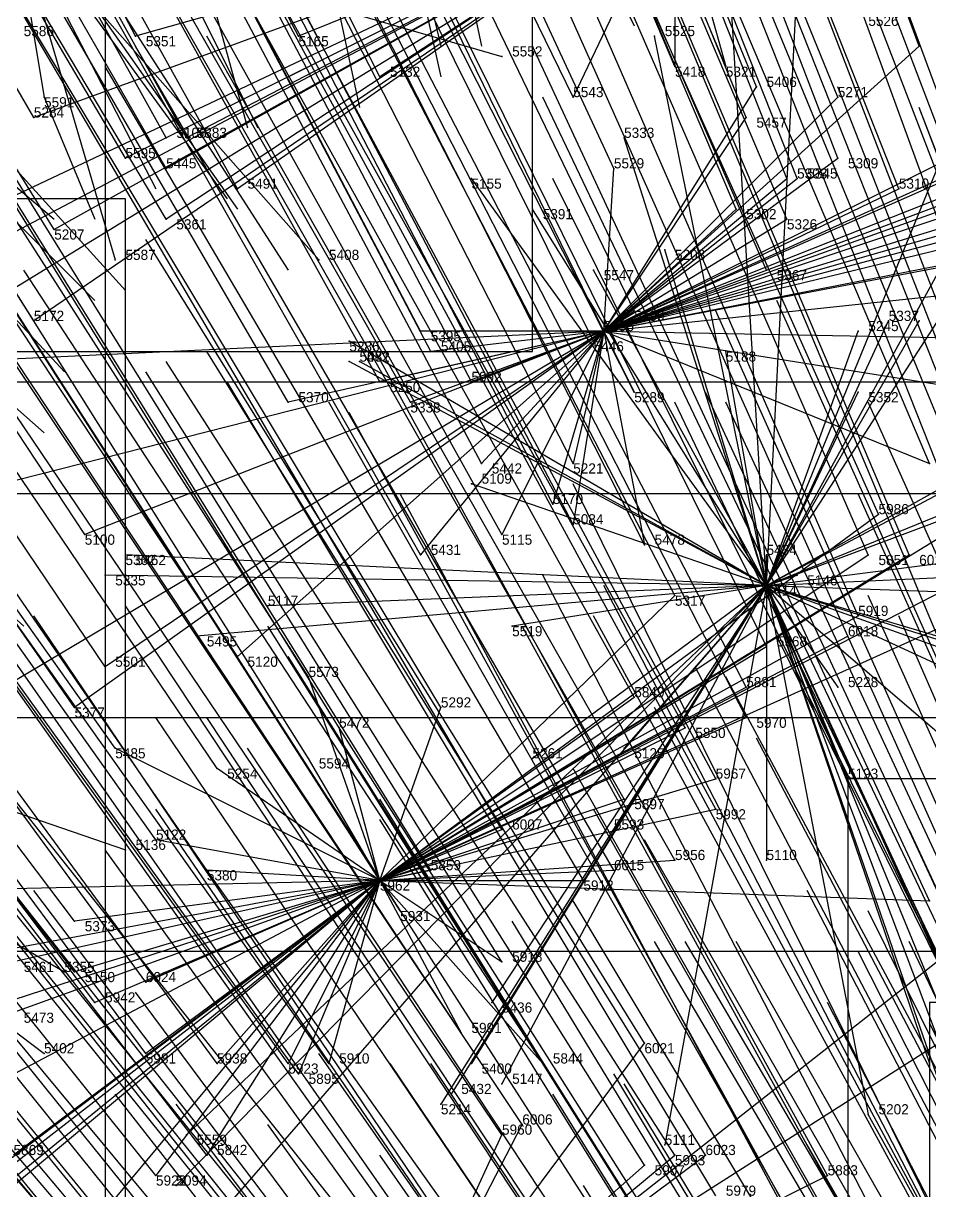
# Model space of a CAD drawing. Extents: x -0.5 to 0.59, y -0.5 to 0.59.
# Drawn here: x -0.233 to -0.144, y 0.2755 to 0.3903 of the extents above; entities that cross this region are included whole.
import ezdxf

# ---------------------------------------------------------------- set-up
doc = ezdxf.new("R2010")
doc.units = 0
for name, color, linetype in [('Clients', 3, 'CONTINUOUS'), ('Facilities', 3, 'CONTINUOUS'), ('Facilities_lines', 3, 'CONTINUOUS'), ('Min_max_boxes', 1, 'CONTINUOUS'), ('Normals', 1, 'CONTINUOUS'), ('Source_points', 5, 'CONTINUOUS'), ('Text', 3, 'CONTINUOUS')]:
    doc.layers.add(name, color=color, linetype=linetype)

msp = doc.modelspace()

# ---------------------------------------------------------------- linework, layer by layer
at = {"layer": 'Clients', "color": 5}
for p in [(-0.222, 0.389, -1.119), (-0.206, 0.389, -1.1), (-0.171, 0.389, -1.25), (-0.145, 0.388, -1.036), (-0.186, 0.387, -1.25), (-0.169, 0.386, -1.053), (-0.164, 0.386, -1.048), (-0.198, 0.385, -1.082), (-0.161, 0.384, -1.041), (-0.231, 0.383, -1.25), (-0.179, 0.383, -1.057), (-0.153, 0.383, -1.032), (-0.232, 0.381, -1.116), (-0.162, 0.381, -1.034), (-0.219, 0.379, -1.094), (-0.217, 0.379, -1.091), (-0.174, 0.379, -1.25), (-0.223, 0.377, -1.095), (-0.153, 0.377, -1.016), (-0.219, 0.376, -1.089), (-0.175, 0.376, -1.038), (-0.189, 0.375, -1.25), (-0.158, 0.375, -1.018), (-0.157, 0.375, -1.016), (-0.212, 0.374, -1.075), (-0.147, 0.374, -1.006), (-0.183, 0.372, -1.25), (-0.163, 0.372, -1.015), (-0.219, 0.371, -1.076), (-0.158, 0.371, -1.007), (-0.23, 0.37, -1.089), (-0.17, 0.368, -1.25), (-0.224, 0.367, -1.25), (-0.204, 0.367, -1.25), (-0.177, 0.366, -1.25), (-0.16, 0.366, -0.999), (-0.173, 0.362, -1.003), (-0.232, 0.361, -1.074), (-0.148, 0.361, -1.25), (-0.145, 0.361, -1.25), (-0.194, 0.36, -1.022), (-0.151, 0.36, -1.25), (-0.201, 0.359, -1.25), (-0.177, 0.359, -1.001), (-0.201, 0.357, -1.25), (-0.2, 0.357, -1.25), (-0.193, 0.358, -1.017), (-0.164, 0.358, -1.25), (-0.198, 0.355, -1.016), (-0.189, 0.355, -1.006), (-0.173, 0.354, -0.985), (-0.151, 0.354, -1.25), (-0.207, 0.353, -1.024), (-0.195, 0.353, -1.008), (-0.188, 0.347, -0.985), (-0.179, 0.347, -0.976), (-0.144, 0.347, -0.939), (-0.189, 0.345, -1.25), (-0.181, 0.343, -0.97), (-0.149, 0.342, -0.933), (-0.179, 0.341, -0.964), (-0.227, 0.34, -1.022), (-0.186, 0.34, -0.968), (-0.172, 0.339, -0.95), (-0.223, 0.338, -1.25), (-0.223, 0.338, -1.25), (-0.194, 0.338, -0.975), (-0.16, 0.338, -1.25), (-0.15, 0.338, -0.924), (-0.146, 0.338, -0.919), (-0.225, 0.336, -1.25), (-0.157, 0.336, -1.25), (-0.169, 0.334, -0.935), (-0.209, 0.333, -1.25), (-0.151, 0.332, -0.912), (-0.185, 0.331, -1.25), (-0.216, 0.33, -1.25), (-0.152, 0.33, -0.909), (-0.16, 0.329, -0.915), (-0.212, 0.328, -0.975), (-0.225, 0.327, -0.993), (-0.205, 0.326, -0.963), (-0.162, 0.325, -0.909), (-0.153, 0.325, -1.25), (-0.173, 0.324, -0.919), (-0.228, 0.323, -0.989), (-0.192, 0.323, -0.939), (-0.162, 0.322, -0.9), (-0.202, 0.321, -0.949), (-0.168, 0.321, -0.905), (-0.224, 0.319, -0.974), (-0.205, 0.318, -0.945), (-0.183, 0.318, -1.25), (-0.174, 0.319, -1.25), (-0.214, 0.317, -0.956), (-0.165, 0.316, -0.892), (-0.152, 0.316, -1.25), (-0.174, 0.314, -0.897), (-0.165, 0.313, -0.884), (-0.186, 0.311, -0.907), (-0.175, 0.311, -1.25), (-0.22, 0.31, -0.952), (-0.223, 0.309, -1.25), (-0.169, 0.308, -0.88), (-0.16, 0.308, -1.25), (-0.215, 0.307, -0.938), (-0.193, 0.307, -0.908), (-0.175, 0.307, -0.885), (-0.178, 0.306, -0.885), (-0.196, 0.303, -0.902), (-0.144, 0.304, -0.841), (-0.228, 0.302, -0.945), (-0.186, 0.298, -0.879), (-0.229, 0.297, -1.25), (-0.228, 0.297, -0.935), (-0.221, 0.296, -0.925), (-0.226, 0.294, -0.927), (-0.187, 0.294, -1.25), (-0.19, 0.291, -0.869), (-0.172, 0.29, -0.842), (-0.231, 0.289, -1.25), (-0.221, 0.289, -0.91), (-0.214, 0.288, -0.898), (-0.207, 0.288, -0.887), (-0.206, 0.287, -0.882), (-0.203, 0.288, -0.881), (-0.189, 0.288, -1.25), (-0.182, 0.288, -0.853), (-0.144, 0.288, -1.25), (-0.186, 0.286, -1.25), (-0.191, 0.285, -1.25), (-0.192, 0.284, -1.25), (-0.15, 0.283, -1.25), (-0.184, 0.282, -0.843), (-0.217, 0.281, -1.25), (-0.186, 0.281, -0.843), (-0.215, 0.279, -0.881), (-0.17, 0.28, -1.25), (-0.169, 0.279, -0.815), (-0.166, 0.279, -0.813), (-0.172, 0.278, -0.816), (-0.22, 0.277, -0.884), (-0.154, 0.277, -0.793), (-0.218, 0.276, -1.25)]:
    msp.add_point(p, dxfattribs=at)
at = {"layer": 'Facilities', "color": 3}
for p in [(-0.176, 0.36, -1.003), (-0.16, 0.335, -1.25), (-0.198, 0.306, -0.91)]:
    msp.add_point(p, dxfattribs=at)
at = {"layer": 'Facilities_lines', "color": 3}
for p, q in [((-0.169, 0.404, -1.095), (-0.249, 0.355, -1.085)), ((-0.169, 0.404, -1.095), (-0.243, 0.369, -1.105)), ((-0.169, 0.404, -1.095), (-0.241, 0.366, -1.095)), ((-0.169, 0.404, -1.095), (-0.232, 0.381, -1.116)), ((-0.169, 0.404, -1.095), (-0.232, 0.361, -1.074)), ((-0.169, 0.404, -1.095), (-0.23, 0.37, -1.089)), ((-0.169, 0.404, -1.095), (-0.223, 0.377, -1.095)), ((-0.169, 0.404, -1.095), (-0.222, 0.389, -1.119)), ((-0.169, 0.404, -1.095), (-0.219, 0.379, -1.094)), ((-0.169, 0.404, -1.095), (-0.219, 0.371, -1.076)), ((-0.169, 0.404, -1.095), (-0.219, 0.376, -1.089)), ((-0.169, 0.404, -1.095), (-0.217, 0.379, -1.091)), ((-0.169, 0.404, -1.095), (-0.212, 0.374, -1.075)), ((-0.169, 0.404, -1.095), (-0.206, 0.389, -1.1)), ((-0.169, 0.404, -1.095), (-0.198, 0.385, -1.082)), ((-0.169, 0.404, -1.095), (-0.179, 0.383, -1.057)), ((-0.169, 0.404, -1.095), (-0.164, 0.386, -1.048)), ((-0.169, 0.404, -1.095), (-0.169, 0.386, -1.053)), ((-0.234, 0.401, -1.25), (-0.204, 0.367, -1.25)), ((-0.234, 0.401, -1.25), (-0.186, 0.387, -1.25)), ((-0.234, 0.401, -1.25), (-0.224, 0.367, -1.25)), ((-0.234, 0.401, -1.25), (-0.231, 0.383, -1.25)), ((-0.16, 0.335, -1.25), (-0.164, 0.401, -1.25)), ((-0.176, 0.36, -1.003), (-0.055, 0.397, -1.002)), ((-0.176, 0.36, -1.003), (-0.085, 0.396, -1.011)), ((-0.176, 0.36, -1.003), (-0.08, 0.396, -1.011)), ((-0.16, 0.335, -1.25), (-0.157, 0.394, -1.25)), ((-0.176, 0.36, -1.003), (-0.118, 0.389, -1.016)), ((-0.176, 0.36, -1.003), (-0.112, 0.389, -1.012)), ((-0.176, 0.36, -1.003), (-0.145, 0.388, -1.036)), ((-0.16, 0.335, -1.25), (-0.171, 0.389, -1.25)), ((-0.176, 0.36, -1.003), (-0.115, 0.387, -1.01)), ((-0.176, 0.36, -1.003), (-0.096, 0.387, -0.997)), ((-0.176, 0.36, -1.003), (-0.085, 0.386, -0.988)), ((-0.176, 0.36, -1.003), (-0.082, 0.385, -0.985)), ((-0.176, 0.36, -1.003), (-0.161, 0.384, -1.041)), ((-0.176, 0.36, -1.003), (-0.153, 0.383, -1.032)), ((-0.176, 0.36, -1.003), (-0.162, 0.381, -1.034)), ((-0.176, 0.36, -1.003), (-0.123, 0.379, -0.997)), ((-0.16, 0.335, -1.25), (-0.174, 0.379, -1.25)), ((-0.16, 0.335, -1.25), (-0.142, 0.379, -1.25)), ((-0.176, 0.36, -1.003), (-0.153, 0.377, -1.016)), ((-0.176, 0.36, -1.003), (-0.092, 0.376, -0.967)), ((-0.176, 0.36, -1.003), (-0.175, 0.376, -1.038)), ((-0.16, 0.335, -1.25), (-0.189, 0.375, -1.25)), ((-0.176, 0.36, -1.003), (-0.158, 0.375, -1.018)), ((-0.176, 0.36, -1.003), (-0.157, 0.375, -1.016)), ((-0.176, 0.36, -1.003), (-0.147, 0.374, -1.006)), ((-0.16, 0.335, -1.25), (-0.183, 0.372, -1.25)), ((-0.176, 0.36, -1.003), (-0.163, 0.372, -1.015)), ((-0.176, 0.36, -1.003), (-0.158, 0.371, -1.007)), ((-0.176, 0.36, -1.003), (-0.13, 0.369, -0.979)), ((-0.176, 0.36, -1.003), (-0.139, 0.369, -0.987)), ((-0.16, 0.335, -1.25), (-0.138, 0.369, -1.25)), ((-0.16, 0.335, -1.25), (-0.17, 0.368, -1.25)), ((-0.16, 0.335, -1.25), (-0.177, 0.366, -1.25)), ((-0.176, 0.36, -1.003), (-0.16, 0.366, -0.999)), ((-0.176, 0.36, -1.003), (-0.129, 0.365, -0.968)), ((-0.16, 0.335, -1.25), (-0.143, 0.366, -1.25)), ((-0.176, 0.36, -1.003), (-0.173, 0.362, -1.003)), ((-0.16, 0.335, -1.25), (-0.148, 0.361, -1.25)), ((-0.16, 0.335, -1.25), (-0.145, 0.361, -1.25)), ((-0.176, 0.36, -1.003), (-0.24, 0.322, -1.004)), ((-0.176, 0.36, -1.003), (-0.239, 0.344, -1.048)), ((-0.176, 0.36, -1.003), (-0.239, 0.357, -1.074)), ((-0.176, 0.36, -1.003), (-0.228, 0.323, -0.989)), ((-0.176, 0.36, -1.003), (-0.227, 0.34, -1.022)), ((-0.176, 0.36, -1.003), (-0.225, 0.327, -0.993)), ((-0.176, 0.36, -1.003), (-0.212, 0.328, -0.975)), ((-0.176, 0.36, -1.003), (-0.207, 0.353, -1.024)), ((-0.176, 0.36, -1.003), (-0.198, 0.355, -1.016)), ((-0.176, 0.36, -1.003), (-0.195, 0.353, -1.008)), ((-0.176, 0.36, -1.003), (-0.194, 0.36, -1.022)), ((-0.176, 0.36, -1.003), (-0.194, 0.338, -0.975)), ((-0.176, 0.36, -1.003), (-0.193, 0.358, -1.017)), ((-0.176, 0.36, -1.003), (-0.189, 0.355, -1.006)), ((-0.176, 0.36, -1.003), (-0.188, 0.347, -0.985)), ((-0.176, 0.36, -1.003), (-0.186, 0.34, -0.968)), ((-0.176, 0.36, -1.003), (-0.181, 0.343, -0.97)), ((-0.176, 0.36, -1.003), (-0.179, 0.341, -0.964)), ((-0.176, 0.36, -1.003), (-0.179, 0.347, -0.976)), ((-0.176, 0.36, -1.003), (-0.177, 0.359, -1.001)), ((-0.176, 0.36, -1.003), (-0.173, 0.354, -0.985)), ((-0.176, 0.36, -1.003), (-0.132, 0.353, -0.942)), ((-0.176, 0.36, -1.003), (-0.172, 0.339, -0.95)), ((-0.176, 0.36, -1.003), (-0.123, 0.359, -0.949)), ((-0.176, 0.36, -1.003), (-0.144, 0.347, -0.939)), ((-0.16, 0.335, -1.25), (-0.113, 0.36, -1.25)), ((-0.16, 0.335, -1.25), (-0.151, 0.36, -1.25)), ((-0.16, 0.335, -1.25), (-0.201, 0.359, -1.25)), ((-0.16, 0.335, -1.25), (-0.117, 0.359, -1.25)), ((-0.16, 0.335, -1.25), (-0.201, 0.357, -1.25)), ((-0.16, 0.335, -1.25), (-0.2, 0.357, -1.25)), ((-0.16, 0.335, -1.25), (-0.164, 0.358, -1.25)), ((-0.16, 0.335, -1.25), (-0.151, 0.354, -1.25)), ((-0.16, 0.335, -1.25), (-0.112, 0.353, -1.25)), ((-0.16, 0.335, -1.25), (-0.133, 0.346, -1.25)), ((-0.16, 0.335, -1.25), (-0.189, 0.345, -1.25)), ((-0.198, 0.306, -0.91), (-0.136, 0.344, -0.925)), ((-0.198, 0.306, -0.91), (-0.149, 0.342, -0.933)), ((-0.198, 0.306, -0.91), (-0.13, 0.341, -0.912)), ((-0.16, 0.335, -1.25), (-0.113, 0.341, -1.25)), ((-0.16, 0.335, -1.25), (-0.223, 0.338, -1.25)), ((-0.16, 0.335, -1.25), (-0.223, 0.338, -1.25)), ((-0.198, 0.306, -0.91), (-0.15, 0.338, -0.924)), ((-0.198, 0.306, -0.91), (-0.146, 0.338, -0.919)), ((-0.16, 0.335, -1.25), (-0.16, 0.338, -1.25)), ((-0.16, 0.335, -1.25), (-0.116, 0.337, -1.25)), ((-0.16, 0.335, -1.25), (-0.225, 0.336, -1.25)), ((-0.16, 0.335, -1.25), (-0.157, 0.336, -1.25)), ((-0.16, 0.335, -1.25), (-0.218, 0.276, -1.25)), ((-0.16, 0.335, -1.25), (-0.217, 0.281, -1.25)), ((-0.16, 0.335, -1.25), (-0.216, 0.33, -1.25)), ((-0.16, 0.335, -1.25), (-0.213, 0.274, -1.25)), ((-0.16, 0.335, -1.25), (-0.209, 0.333, -1.25)), ((-0.198, 0.306, -0.91), (-0.169, 0.334, -0.935)), ((-0.198, 0.306, -0.91), (-0.136, 0.334, -0.9)), ((-0.16, 0.335, -1.25), (-0.192, 0.284, -1.25)), ((-0.16, 0.335, -1.25), (-0.191, 0.285, -1.25)), ((-0.16, 0.335, -1.25), (-0.189, 0.288, -1.25)), ((-0.16, 0.335, -1.25), (-0.187, 0.294, -1.25)), ((-0.16, 0.335, -1.25), (-0.186, 0.286, -1.25)), ((-0.16, 0.335, -1.25), (-0.185, 0.331, -1.25)), ((-0.16, 0.335, -1.25), (-0.183, 0.318, -1.25)), ((-0.16, 0.335, -1.25), (-0.175, 0.311, -1.25)), ((-0.16, 0.335, -1.25), (-0.174, 0.319, -1.25)), ((-0.16, 0.335, -1.25), (-0.17, 0.28, -1.25)), ((-0.16, 0.335, -1.25), (-0.134, 0.278, -1.25)), ((-0.16, 0.335, -1.25), (-0.11, 0.292, -1.25)), ((-0.16, 0.335, -1.25), (-0.15, 0.283, -1.25)), ((-0.16, 0.335, -1.25), (-0.134, 0.26, -1.25)), ((-0.16, 0.335, -1.25), (-0.144, 0.288, -1.25)), ((-0.16, 0.335, -1.25), (-0.134, 0.323, -1.25)), ((-0.16, 0.335, -1.25), (-0.123, 0.324, -1.25)), ((-0.16, 0.335, -1.25), (-0.16, 0.308, -1.25)), ((-0.16, 0.335, -1.25), (-0.141, 0.329, -1.25)), ((-0.16, 0.335, -1.25), (-0.121, 0.321, -1.25)), ((-0.16, 0.335, -1.25), (-0.152, 0.316, -1.25)), ((-0.16, 0.335, -1.25), (-0.153, 0.325, -1.25)), ((-0.16, 0.335, -1.25), (-0.14, 0.282, -1.25)), ((-0.16, 0.335, -1.25), (-0.13, 0.27, -1.25)), ((-0.16, 0.335, -1.25), (-0.137, 0.279, -1.25)), ((-0.16, 0.335, -1.25), (-0.103, 0.333, -1.25)), ((-0.198, 0.306, -0.91), (-0.151, 0.332, -0.912)), ((-0.287, 0.331, -1.25), (-0.231, 0.289, -1.25)), ((-0.287, 0.331, -1.25), (-0.223, 0.309, -1.25)), ((-0.287, 0.331, -1.25), (-0.229, 0.297, -1.25)), ((-0.198, 0.306, -0.91), (-0.152, 0.33, -0.909)), ((-0.198, 0.306, -0.91), (-0.16, 0.329, -0.915)), ((-0.198, 0.306, -0.91), (-0.205, 0.326, -0.963)), ((-0.198, 0.306, -0.91), (-0.162, 0.325, -0.909)), ((-0.198, 0.306, -0.91), (-0.173, 0.324, -0.919)), ((-0.198, 0.306, -0.91), (-0.192, 0.323, -0.939)), ((-0.198, 0.306, -0.91), (-0.162, 0.322, -0.9)), ((-0.198, 0.306, -0.91), (-0.202, 0.321, -0.949)), ((-0.198, 0.306, -0.91), (-0.168, 0.321, -0.905)), ((-0.198, 0.306, -0.91), (-0.224, 0.319, -0.974)), ((-0.198, 0.306, -0.91), (-0.205, 0.318, -0.945)), ((-0.198, 0.306, -0.91), (-0.214, 0.317, -0.956)), ((-0.198, 0.306, -0.91), (-0.165, 0.316, -0.892)), ((-0.198, 0.306, -0.91), (-0.174, 0.314, -0.897)), ((-0.198, 0.306, -0.91), (-0.165, 0.313, -0.884)), ((-0.198, 0.306, -0.91), (-0.186, 0.311, -0.907)), ((-0.198, 0.306, -0.91), (-0.22, 0.31, -0.952)), ((-0.198, 0.306, -0.91), (-0.169, 0.308, -0.88)), ((-0.198, 0.306, -0.91), (-0.215, 0.307, -0.938)), ((-0.198, 0.306, -0.91), (-0.193, 0.307, -0.908)), ((-0.198, 0.306, -0.91), (-0.175, 0.307, -0.885)), ((-0.198, 0.306, -0.91), (-0.266, 0.27, -0.947)), ((-0.198, 0.306, -0.91), (-0.258, 0.256, -0.909)), ((-0.198, 0.306, -0.91), (-0.255, 0.263, -0.916)), ((-0.198, 0.306, -0.91), (-0.247, 0.268, -0.912)), ((-0.198, 0.306, -0.91), (-0.244, 0.291, -0.95)), ((-0.198, 0.306, -0.91), (-0.242, 0.305, -0.974)), ((-0.198, 0.306, -0.91), (-0.241, 0.298, -0.958)), ((-0.198, 0.306, -0.91), (-0.241, 0.271, -0.906)), ((-0.198, 0.306, -0.91), (-0.234, 0.298, -0.946)), ((-0.198, 0.306, -0.91), (-0.234, 0.293, -0.937)), ((-0.198, 0.306, -0.91), (-0.234, 0.279, -0.912)), ((-0.198, 0.306, -0.91), (-0.228, 0.297, -0.935)), ((-0.198, 0.306, -0.91), (-0.228, 0.302, -0.945)), ((-0.198, 0.306, -0.91), (-0.228, 0.27, -0.882)), ((-0.198, 0.306, -0.91), (-0.226, 0.294, -0.927)), ((-0.198, 0.306, -0.91), (-0.221, 0.289, -0.91)), ((-0.198, 0.306, -0.91), (-0.221, 0.296, -0.925)), ((-0.198, 0.306, -0.91), (-0.22, 0.277, -0.884)), ((-0.198, 0.306, -0.91), (-0.215, 0.279, -0.881)), ((-0.198, 0.306, -0.91), (-0.214, 0.288, -0.898)), ((-0.198, 0.306, -0.91), (-0.207, 0.288, -0.887)), ((-0.198, 0.306, -0.91), (-0.206, 0.287, -0.882)), ((-0.198, 0.306, -0.91), (-0.203, 0.288, -0.881)), ((-0.198, 0.306, -0.91), (-0.182, 0.288, -0.853)), ((-0.198, 0.306, -0.91), (-0.178, 0.306, -0.885)), ((-0.198, 0.306, -0.91), (-0.186, 0.298, -0.879)), ((-0.198, 0.306, -0.91), (-0.196, 0.303, -0.902)), ((-0.198, 0.306, -0.91), (-0.19, 0.291, -0.869)), ((-0.198, 0.306, -0.91), (-0.144, 0.304, -0.841)), ((-0.198, 0.255, -0.808), (-0.142, 0.299, -0.828)), ((-0.198, 0.255, -0.808), (-0.142, 0.299, -0.828)), ((-0.198, 0.255, -0.808), (-0.14, 0.292, -0.809)), ((-0.198, 0.255, -0.808), (-0.172, 0.29, -0.842)), ((-0.198, 0.255, -0.808), (-0.184, 0.282, -0.843)), ((-0.198, 0.255, -0.808), (-0.186, 0.281, -0.843)), ((-0.198, 0.255, -0.808), (-0.166, 0.279, -0.813)), ((-0.198, 0.255, -0.808), (-0.169, 0.279, -0.815)), ((-0.198, 0.255, -0.808), (-0.172, 0.278, -0.816)), ((-0.198, 0.255, -0.808), (-0.154, 0.277, -0.793))]:
    msp.add_line(p, q, dxfattribs=at)
at = {"layer": 'Min_max_boxes', "color": 1}
for p, q in [((-0.183, 0.358, -1.25), (-0.183, 0.441, -1.25)), ((-0.183, 0.358, -1.151), (-0.183, 0.441, -1.151)), ((-0.225, 0.401, -1.25), (-0.225, 0.26, -1.25)), ((-0.225, 0.401, -1.25), (-0.225, 0.26, -1.25)), ((-0.223, 0.373, -1.25), (-0.326, 0.373, -1.25)), ((-0.223, 0.373, -1.25), (-0.326, 0.373, -1.25)), ((-0.223, 0.241, -1.25), (-0.223, 0.373, -1.25)), ((-0.223, 0.241, -1.25), (-0.223, 0.373, -1.25)), ((-0.223, 0.373, -1.25), (-0.223, 0.373, -1.25)), ((-0.295, 0.358, -1.25), (-0.183, 0.358, -1.25)), ((-0.295, 0.358, -1.151), (-0.183, 0.358, -1.151)), ((-0.183, 0.358, -1.25), (-0.183, 0.358, -1.151)), ((-0.249, 0.355, -1.153), (-0.085, 0.355, -1.153)), ((-0.249, 0.355, -1.041), (-0.085, 0.355, -1.041)), ((-0.13, 0.344, -0.974), (-0.266, 0.344, -0.974)), ((-0.13, 0.344, -0.841), (-0.266, 0.344, -0.841)), ((-0.24, 0.322, -1.074), (-0.055, 0.322, -1.074)), ((-0.24, 0.322, -0.939), (-0.055, 0.322, -0.939)), ((-0.018, 0.316, -0.82), (-0.152, 0.316, -0.82)), ((-0.152, 0.316, -0.82), (-0.152, 0.262, -0.82)), ((-0.018, 0.316, -0.707), (-0.152, 0.316, -0.707)), ((-0.152, 0.316, -0.707), (-0.152, 0.262, -0.707)), ((-0.152, 0.316, -0.82), (-0.152, 0.316, -0.707)), ((-0.14, 0.299, -0.866), (-0.236, 0.299, -0.866)), ((-0.14, 0.299, -0.736), (-0.236, 0.299, -0.736)), ((0.007, 0.294, -1.25), (-0.144, 0.294, -1.25)), ((-0.144, 0.294, -1.25), (-0.144, 0.124, -1.25)), ((0.007, 0.294, -1.25), (-0.144, 0.294, -1.25)), ((-0.144, 0.294, -1.25), (-0.144, 0.124, -1.25)), ((-0.144, 0.294, -1.25), (-0.144, 0.294, -1.25))]:
    msp.add_line(p, q, dxfattribs=at)
at = {"layer": 'Normals', "color": 1}
for p, q in [((-0.145, 0.388, -1.036), (-0.177, 0.475, -0.998)), ((-0.164, 0.386, -1.048), (-0.2, 0.472, -1.011)), ((-0.222, 0.389, -1.119), (-0.265, 0.471, -1.082)), ((-0.206, 0.389, -1.1), (-0.249, 0.471, -1.063)), ((-0.169, 0.386, -1.053), (-0.205, 0.471, -1.016)), ((-0.161, 0.384, -1.041), (-0.196, 0.47, -1.004)), ((-0.153, 0.383, -1.032), (-0.188, 0.469, -0.995)), ((-0.198, 0.385, -1.082), (-0.24, 0.468, -1.045)), ((-0.179, 0.383, -1.057), (-0.22, 0.467, -1.021)), ((-0.162, 0.381, -1.034), (-0.197, 0.467, -0.997)), ((-0.153, 0.377, -1.016), (-0.186, 0.463, -0.978)), ((-0.232, 0.381, -1.116), (-0.279, 0.461, -1.078)), ((-0.158, 0.375, -1.018), (-0.192, 0.461, -0.98)), ((-0.157, 0.375, -1.016), (-0.191, 0.461, -0.979)), ((-0.219, 0.379, -1.094), (-0.264, 0.46, -1.056)), ((-0.217, 0.379, -1.091), (-0.262, 0.46, -1.054)), ((-0.175, 0.376, -1.038), (-0.214, 0.46, -1.001)), ((-0.147, 0.374, -1.006), (-0.181, 0.46, -0.967)), ((-0.223, 0.377, -1.095), (-0.27, 0.457, -1.057)), ((-0.163, 0.372, -1.015), (-0.199, 0.457, -0.977)), ((-0.219, 0.376, -1.089), (-0.265, 0.456, -1.051)), ((-0.158, 0.371, -1.007), (-0.194, 0.456, -0.97)), ((-0.139, 0.369, -0.987), (-0.172, 0.456, -0.95)), ((-0.212, 0.374, -1.075), (-0.257, 0.455, -1.037)), ((-0.16, 0.366, -0.999), (-0.197, 0.451, -0.961)), ((-0.219, 0.371, -1.076), (-0.266, 0.45, -1.038)), ((-0.23, 0.37, -1.089), (-0.279, 0.449, -1.051)), ((-0.173, 0.362, -1.003), (-0.213, 0.445, -0.965)), ((-0.176, 0.36, -1.003), (-0.217, 0.444, -0.965)), ((-0.194, 0.36, -1.022), (-0.237, 0.442, -0.985)), ((-0.177, 0.359, -1.001), (-0.218, 0.442, -0.964)), ((-0.232, 0.361, -1.074), (-0.282, 0.44, -1.036)), ((-0.193, 0.358, -1.017), (-0.236, 0.44, -0.98)), ((-0.132, 0.353, -0.942), (-0.164, 0.44, -0.905)), ((-0.189, 0.355, -1.006), (-0.232, 0.437, -0.969)), ((-0.173, 0.354, -0.985), (-0.215, 0.437, -0.948)), ((-0.198, 0.355, -1.016), (-0.243, 0.436, -0.98)), ((-0.207, 0.353, -1.024), (-0.254, 0.434, -0.987)), ((-0.195, 0.353, -1.008), (-0.241, 0.434, -0.972)), ((-0.144, 0.347, -0.939), (-0.18, 0.432, -0.902)), ((-0.136, 0.344, -0.925), (-0.169, 0.43, -0.887)), ((-0.179, 0.347, -0.976), (-0.221, 0.429, -0.938)), ((-0.188, 0.347, -0.985), (-0.231, 0.428, -0.948)), ((-0.149, 0.342, -0.933), (-0.187, 0.427, -0.896)), ((-0.13, 0.341, -0.912), (-0.163, 0.427, -0.875)), ((-0.181, 0.343, -0.97), (-0.224, 0.426, -0.933)), ((-0.179, 0.341, -0.964), (-0.222, 0.423, -0.926)), ((-0.15, 0.338, -0.924), (-0.187, 0.423, -0.887)), ((-0.146, 0.338, -0.919), (-0.182, 0.423, -0.881)), ((-0.243, 0.422, -1.25), (-0.207, 0.366, -1.175)), ((-0.231, 0.422, -1.25), (-0.21, 0.38, -1.162)), ((-0.172, 0.339, -0.95), (-0.214, 0.422, -0.913)), ((-0.186, 0.34, -0.968), (-0.231, 0.421, -0.931)), ((-0.194, 0.338, -0.975), (-0.24, 0.419, -0.938)), ((-0.136, 0.334, -0.9), (-0.171, 0.419, -0.863)), ((-0.227, 0.34, -1.022), (-0.278, 0.417, -0.984)), ((-0.245, 0.417, -1.25), (-0.213, 0.373, -1.166)), ((-0.169, 0.334, -0.935), (-0.212, 0.417, -0.899)), ((-0.199, 0.417, -1.25), (-0.192, 0.388, -1.154)), ((-0.151, 0.332, -0.912), (-0.188, 0.417, -0.874)), ((-0.221, 0.416, -1.25), (-0.211, 0.38, -1.157)), ((-0.194, 0.416, -1.25), (-0.188, 0.388, -1.154)), ((-0.133, 0.33, -0.889), (-0.167, 0.416, -0.852)), ((-0.152, 0.33, -0.909), (-0.19, 0.415, -0.871)), ((-0.16, 0.329, -0.915), (-0.201, 0.412, -0.877)), ((-0.135, 0.326, -0.882), (-0.169, 0.412, -0.845)), ((-0.183, 0.411, -1.25), (-0.173, 0.39, -1.153)), ((-0.238, 0.409, -1.25), (-0.212, 0.372, -1.161)), ((-0.125, 0.321, -0.862), (-0.157, 0.409, -0.826)), ((-0.162, 0.325, -0.909), (-0.205, 0.408, -0.871)), ((-0.225, 0.327, -0.993), (-0.277, 0.404, -0.956)), ((-0.212, 0.328, -0.975), (-0.263, 0.405, -0.939)), ((-0.205, 0.326, -0.963), (-0.255, 0.404, -0.926)), ((-0.173, 0.324, -0.919), (-0.218, 0.405, -0.882)), ((-0.162, 0.322, -0.9), (-0.204, 0.404, -0.862)), ((-0.192, 0.323, -0.939), (-0.24, 0.403, -0.902)), ((-0.196, 0.403, -1.25), (-0.192, 0.385, -1.152)), ((-0.168, 0.321, -0.905), (-0.213, 0.402, -0.868)), ((-0.234, 0.401, -1.25), (-0.22, 0.374, -1.155)), ((-0.202, 0.321, -0.949), (-0.251, 0.4, -0.911)), ((-0.228, 0.323, -0.989), (-0.281, 0.399, -0.952)), ((-0.165, 0.316, -0.892), (-0.209, 0.398, -0.854)), ((-0.205, 0.318, -0.945), (-0.254, 0.396, -0.908)), ((-0.252, 0.396, -1.25), (-0.223, 0.364, -1.16)), ((-0.203, 0.396, -1.25), (-0.2, 0.382, -1.151)), ((-0.224, 0.319, -0.974), (-0.278, 0.395, -0.938)), ((-0.174, 0.314, -0.897), (-0.22, 0.395, -0.86)), ((-0.214, 0.317, -0.956), (-0.266, 0.394, -0.919)), ((-0.165, 0.313, -0.884), (-0.209, 0.394, -0.847)), ((-0.134, 0.308, -0.84), (-0.17, 0.394, -0.803)), ((-0.186, 0.311, -0.907), (-0.233, 0.391, -0.87)), ((-0.25, 0.388, -1.25), (-0.23, 0.371, -1.154)), ((-0.175, 0.307, -0.885), (-0.222, 0.388, -0.848)), ((-0.169, 0.308, -0.88), (-0.215, 0.389, -0.842)), ((-0.144, 0.304, -0.841), (-0.183, 0.388, -0.803)), ((-0.171, 0.389, -1.25), (-0.171, 0.389, -1.15)), ((-0.186, 0.387, -1.25), (-0.186, 0.387, -1.15)), ((-0.22, 0.31, -0.952), (-0.274, 0.386, -0.915)), ((-0.193, 0.307, -0.908), (-0.242, 0.386, -0.871)), ((-0.178, 0.306, -0.885), (-0.225, 0.386, -0.847)), ((-0.215, 0.307, -0.938), (-0.268, 0.384, -0.9)), ((-0.198, 0.306, -0.91), (-0.248, 0.384, -0.874)), ((-0.119, 0.297, -0.8), (-0.153, 0.384, -0.763)), ((-0.231, 0.383, -1.25), (-0.226, 0.371, -1.151)), ((-0.142, 0.299, -0.828), (-0.182, 0.383, -0.79)), ((-0.142, 0.299, -0.828), (-0.182, 0.383, -0.79)), ((-0.196, 0.303, -0.902), (-0.246, 0.381, -0.865)), ((-0.112, 0.295, -0.788), (-0.145, 0.382, -0.751)), ((-0.112, 0.296, -0.79), (-0.145, 0.382, -0.754)), ((-0.174, 0.379, -1.25), (-0.174, 0.379, -1.15)), ((-0.24, 0.377, -1.25), (-0.226, 0.363, -1.152)), ((-0.186, 0.298, -0.879), (-0.235, 0.377, -0.841)), ((-0.228, 0.302, -0.945), (-0.284, 0.376, -0.908)), ((-0.189, 0.375, -1.25), (-0.189, 0.375, -1.15)), ((-0.14, 0.292, -0.809), (-0.181, 0.375, -0.772)), ((-0.28, 0.373, -1.25), (-0.233, 0.331, -1.172)), ((-0.183, 0.372, -1.25), (-0.183, 0.372, -1.15)), ((-0.221, 0.296, -0.925), (-0.276, 0.371, -0.888)), ((-0.228, 0.297, -0.935), (-0.285, 0.37, -0.898)), ((-0.242, 0.37, -1.25), (-0.229, 0.356, -1.152)), ((-0.172, 0.29, -0.842), (-0.221, 0.369, -0.805)), ((-0.226, 0.294, -0.927), (-0.282, 0.368, -0.89)), ((-0.19, 0.291, -0.869), (-0.241, 0.368, -0.832)), ((-0.17, 0.368, -1.25), (-0.17, 0.368, -1.15)), ((-0.224, 0.367, -1.25), (-0.224, 0.367, -1.15)), ((-0.204, 0.367, -1.25), (-0.204, 0.367, -1.15)), ((-0.182, 0.288, -0.853), (-0.233, 0.366, -0.815)), ((-0.177, 0.366, -1.25), (-0.177, 0.366, -1.15)), ((-0.203, 0.288, -0.881), (-0.257, 0.364, -0.845)), ((-0.221, 0.289, -0.91), (-0.276, 0.363, -0.872)), ((-0.214, 0.288, -0.898), (-0.269, 0.363, -0.861)), ((-0.207, 0.288, -0.887), (-0.261, 0.363, -0.85)), ((-0.121, 0.278, -0.758), (-0.159, 0.363, -0.721)), ((-0.206, 0.287, -0.882), (-0.26, 0.362, -0.846)), ((-0.127, 0.277, -0.762), (-0.165, 0.362, -0.726)), ((-0.148, 0.361, -1.25), (-0.148, 0.361, -1.15)), ((-0.145, 0.361, -1.25), (-0.145, 0.361, -1.15)), ((-0.184, 0.282, -0.843), (-0.236, 0.36, -0.805)), ((-0.151, 0.36, -1.25), (-0.151, 0.36, -1.15)), ((-0.201, 0.359, -1.25), (-0.201, 0.359, -1.15)), ((-0.154, 0.277, -0.793), (-0.199, 0.359, -0.757)), ((-0.24, 0.358, -1.25), (-0.231, 0.35, -1.151)), ((-0.186, 0.281, -0.843), (-0.238, 0.358, -0.806)), ((-0.169, 0.279, -0.815), (-0.219, 0.357, -0.777)), ((-0.166, 0.279, -0.813), (-0.215, 0.358, -0.775)), ((-0.201, 0.357, -1.25), (-0.201, 0.357, -1.15)), ((-0.2, 0.357, -1.25), (-0.2, 0.357, -1.15)), ((-0.164, 0.358, -1.25), (-0.164, 0.358, -1.15)), ((-0.172, 0.278, -0.816), (-0.221, 0.356, -0.779)), ((-0.165, 0.275, -0.802), (-0.213, 0.355, -0.766)), ((-0.127, 0.27, -0.745), (-0.166, 0.354, -0.708)), ((-0.151, 0.354, -1.25), (-0.151, 0.354, -1.15)), ((-0.215, 0.279, -0.881), (-0.272, 0.353, -0.844)), ((-0.157, 0.272, -0.784), (-0.203, 0.353, -0.747)), ((-0.129, 0.269, -0.746), (-0.169, 0.353, -0.709)), ((-0.125, 0.269, -0.741), (-0.164, 0.353, -0.704)), ((-0.112, 0.268, -0.727), (-0.15, 0.353, -0.691)), ((-0.156, 0.27, -0.78), (-0.201, 0.352, -0.743)), ((-0.22, 0.277, -0.884), (-0.278, 0.349, -0.846)), ((-0.213, 0.273, -0.866), (-0.271, 0.345, -0.829)), ((-0.189, 0.345, -1.25), (-0.189, 0.345, -1.15)), ((-0.138, 0.262, -0.74), (-0.179, 0.345, -0.703)), ((-0.152, 0.262, -0.757), (-0.196, 0.344, -0.72)), ((-0.113, 0.259, -0.707), (-0.151, 0.344, -0.67)), ((-0.199, 0.27, -0.838), (-0.257, 0.343, -0.801)), ((-0.228, 0.27, -0.882), (-0.287, 0.34, -0.845)), ((-0.223, 0.338, -1.25), (-0.223, 0.338, -1.15)), ((-0.223, 0.338, -1.25), (-0.223, 0.338, -1.15)), ((-0.16, 0.338, -1.25), (-0.16, 0.338, -1.15)), ((-0.225, 0.336, -1.25), (-0.225, 0.336, -1.15)), ((-0.139, 0.253, -0.722), (-0.182, 0.336, -0.686)), ((-0.157, 0.336, -1.25), (-0.157, 0.336, -1.15)), ((-0.22, 0.263, -0.858), (-0.281, 0.334, -0.821)), ((-0.201, 0.262, -0.825), (-0.259, 0.334, -0.788)), ((-0.187, 0.259, -0.8), (-0.241, 0.335, -0.763)), ((-0.133, 0.252, -0.712), (-0.176, 0.335, -0.676)), ((-0.16, 0.335, -1.25), (-0.16, 0.335, -1.15)), ((-0.112, 0.249, -0.682), (-0.15, 0.334, -0.645)), ((-0.222, 0.263, -0.86), (-0.282, 0.333, -0.822)), ((-0.218, 0.262, -0.853), (-0.278, 0.333, -0.816)), ((-0.172, 0.256, -0.77), (-0.223, 0.333, -0.733)), ((-0.209, 0.333, -1.25), (-0.209, 0.333, -1.15)), ((-0.184, 0.256, -0.788), (-0.237, 0.332, -0.751)), ((-0.18, 0.255, -0.781), (-0.232, 0.332, -0.743)), ((-0.133, 0.251, -0.709), (-0.177, 0.332, -0.672)), ((-0.11, 0.247, -0.675), (-0.147, 0.332, -0.638)), ((-0.16, 0.253, -0.748), (-0.209, 0.331, -0.71)), ((-0.185, 0.331, -1.25), (-0.185, 0.331, -1.15)), ((-0.139, 0.249, -0.714), (-0.184, 0.331, -0.677)), ((-0.216, 0.33, -1.25), (-0.216, 0.33, -1.15)), ((-0.118, 0.247, -0.684), (-0.159, 0.33, -0.647)), ((-0.114, 0.245, -0.675), (-0.152, 0.33, -0.638)), ((-0.207, 0.256, -0.823), (-0.265, 0.328, -0.786)), ((-0.198, 0.255, -0.808), (-0.256, 0.328, -0.77)), ((-0.158, 0.25, -0.738), (-0.207, 0.328, -0.7)), ((-0.124, 0.245, -0.687), (-0.167, 0.327, -0.65)), ((-0.12, 0.244, -0.681), (-0.164, 0.326, -0.644)), ((-0.193, 0.253, -0.794), (-0.25, 0.325, -0.756)), ((-0.153, 0.325, -1.25), (-0.153, 0.325, -1.15)), ((-0.208, 0.252, -0.817), (-0.267, 0.324, -0.779)), ((-0.127, 0.241, -0.681), (-0.171, 0.323, -0.645)), ((-0.201, 0.251, -0.804), (-0.26, 0.322, -0.765)), ((-0.193, 0.25, -0.79), (-0.251, 0.322, -0.752)), ((-0.168, 0.245, -0.743), (-0.22, 0.322, -0.705)), ((-0.164, 0.245, -0.737), (-0.215, 0.322, -0.7)), ((-0.152, 0.242, -0.716), (-0.202, 0.321, -0.678)), ((-0.118, 0.238, -0.663), (-0.161, 0.32, -0.626)), ((-0.16, 0.242, -0.724), (-0.211, 0.319, -0.686)), ((-0.183, 0.318, -1.25), (-0.183, 0.318, -1.15)), ((-0.174, 0.319, -1.25), (-0.174, 0.319, -1.15)), ((-0.133, 0.236, -0.677), (-0.179, 0.317, -0.64)), ((-0.152, 0.316, -1.25), (-0.152, 0.316, -1.15)), ((-0.153, 0.236, -0.703), (-0.203, 0.314, -0.666)), ((-0.149, 0.235, -0.697), (-0.198, 0.314, -0.659)), ((-0.204, 0.241, -0.791), (-0.263, 0.313, -0.753)), ((-0.168, 0.237, -0.726), (-0.22, 0.313, -0.688)), ((-0.131, 0.232, -0.666), (-0.177, 0.313, -0.629)), ((-0.149, 0.233, -0.692), (-0.198, 0.312, -0.655)), ((-0.175, 0.311, -1.25), (-0.175, 0.311, -1.15)), ((-0.107, 0.227, -0.626), (-0.146, 0.311, -0.589)), ((-0.126, 0.23, -0.655), (-0.172, 0.31, -0.618)), ((-0.171, 0.234, -0.724), (-0.225, 0.309, -0.686)), ((-0.223, 0.309, -1.25), (-0.223, 0.309, -1.15)), ((-0.16, 0.308, -1.25), (-0.16, 0.308, -1.15)), ((-0.161, 0.231, -0.705), (-0.215, 0.307, -0.666)), ((-0.193, 0.233, -0.756), (-0.252, 0.305, -0.719)), ((-0.176, 0.231, -0.725), (-0.232, 0.305, -0.688)), ((-0.113, 0.222, -0.623), (-0.156, 0.305, -0.586)), ((-0.131, 0.224, -0.649), (-0.179, 0.304, -0.611)), ((-0.109, 0.22, -0.615), (-0.15, 0.303, -0.577)), ((-0.137, 0.223, -0.654), (-0.185, 0.302, -0.617)), ((-0.124, 0.22, -0.631), (-0.171, 0.3, -0.593)), ((-0.121, 0.22, -0.628), (-0.168, 0.3, -0.59)), ((-0.117, 0.219, -0.62), (-0.163, 0.3, -0.583)), ((-0.106, 0.216, -0.601), (-0.146, 0.3, -0.564)), ((-0.109, 0.216, -0.605), (-0.151, 0.299, -0.568)), ((-0.229, 0.297, -1.25), (-0.229, 0.297, -1.15)), ((-0.167, 0.221, -0.691), (-0.222, 0.295, -0.653)), ((-0.187, 0.294, -1.25), (-0.187, 0.294, -1.15)), ((-0.112, 0.212, -0.599), (-0.154, 0.294, -0.561)), ((-0.18, 0.22, -0.711), (-0.238, 0.292, -0.673)), ((-0.103, 0.209, -0.582), (-0.144, 0.292, -0.545)), ((-0.231, 0.289, -1.25), (-0.231, 0.289, -1.15)), ((-0.151, 0.213, -0.652), (-0.204, 0.289, -0.615)), ((-0.145, 0.211, -0.64), (-0.197, 0.288, -0.603)), ((-0.141, 0.21, -0.634), (-0.193, 0.288, -0.597)), ((-0.189, 0.288, -1.25), (-0.189, 0.288, -1.15)), ((-0.127, 0.207, -0.608), (-0.175, 0.287, -0.57)), ((-0.144, 0.288, -1.25), (-0.144, 0.288, -1.15)), ((-0.186, 0.286, -1.25), (-0.186, 0.286, -1.15)), ((-0.126, 0.207, -0.606), (-0.174, 0.286, -0.569)), ((-0.167, 0.212, -0.674), (-0.224, 0.285, -0.637)), ((-0.191, 0.285, -1.25), (-0.191, 0.285, -1.15)), ((-0.132, 0.206, -0.612), (-0.181, 0.285, -0.575)), ((-0.162, 0.21, -0.663), (-0.218, 0.284, -0.627)), ((-0.192, 0.284, -1.25), (-0.192, 0.284, -1.15)), ((-0.15, 0.283, -1.25), (-0.15, 0.283, -1.15)), ((-0.105, 0.202, -0.57), (-0.15, 0.283, -0.533)), ((-0.155, 0.207, -0.646), (-0.209, 0.282, -0.609)), ((-0.217, 0.281, -1.25), (-0.217, 0.281, -1.15)), ((-0.145, 0.203, -0.624), (-0.198, 0.279, -0.586)), ((-0.17, 0.28, -1.25), (-0.17, 0.28, -1.15)), ((-0.11, 0.2, -0.569), (-0.156, 0.28, -0.532)), ((-0.218, 0.276, -1.25), (-0.218, 0.276, -1.15)), ((-0.129, 0.198, -0.59), (-0.178, 0.276, -0.552))]:
    msp.add_line(p, q, dxfattribs=at)
at = {"layer": 'Source_points', "color": 5}
for p in [(-0.222, 0.389, -1.119), (-0.206, 0.389, -1.1), (-0.171, 0.389, -1.25), (-0.145, 0.388, -1.036), (-0.186, 0.387, -1.25), (-0.169, 0.386, -1.053), (-0.164, 0.386, -1.048), (-0.198, 0.385, -1.082), (-0.161, 0.384, -1.041), (-0.231, 0.383, -1.25), (-0.179, 0.383, -1.057), (-0.153, 0.383, -1.032), (-0.232, 0.381, -1.116), (-0.162, 0.381, -1.034), (-0.219, 0.379, -1.094), (-0.217, 0.379, -1.091), (-0.174, 0.379, -1.25), (-0.223, 0.377, -1.095), (-0.153, 0.377, -1.016), (-0.219, 0.376, -1.089), (-0.175, 0.376, -1.038), (-0.189, 0.375, -1.25), (-0.158, 0.375, -1.018), (-0.157, 0.375, -1.016), (-0.212, 0.374, -1.075), (-0.147, 0.374, -1.006), (-0.183, 0.372, -1.25), (-0.163, 0.372, -1.015), (-0.219, 0.371, -1.076), (-0.158, 0.371, -1.007), (-0.23, 0.37, -1.089), (-0.17, 0.368, -1.25), (-0.224, 0.367, -1.25), (-0.204, 0.367, -1.25), (-0.177, 0.366, -1.25), (-0.16, 0.366, -0.999), (-0.173, 0.362, -1.003), (-0.232, 0.361, -1.074), (-0.148, 0.361, -1.25), (-0.145, 0.361, -1.25), (-0.194, 0.36, -1.022), (-0.176, 0.36, -1.003), (-0.151, 0.36, -1.25), (-0.201, 0.359, -1.25), (-0.177, 0.359, -1.001), (-0.201, 0.357, -1.25), (-0.2, 0.357, -1.25), (-0.193, 0.358, -1.017), (-0.164, 0.358, -1.25), (-0.198, 0.355, -1.016), (-0.189, 0.355, -1.006), (-0.173, 0.354, -0.985), (-0.151, 0.354, -1.25), (-0.207, 0.353, -1.024), (-0.195, 0.353, -1.008), (-0.188, 0.347, -0.985), (-0.179, 0.347, -0.976), (-0.144, 0.347, -0.939), (-0.189, 0.345, -1.25), (-0.181, 0.343, -0.97), (-0.149, 0.342, -0.933), (-0.179, 0.341, -0.964), (-0.227, 0.34, -1.022), (-0.186, 0.34, -0.968), (-0.172, 0.339, -0.95), (-0.223, 0.338, -1.25), (-0.223, 0.338, -1.25), (-0.194, 0.338, -0.975), (-0.16, 0.338, -1.25), (-0.15, 0.338, -0.924), (-0.146, 0.338, -0.919), (-0.225, 0.336, -1.25), (-0.157, 0.336, -1.25), (-0.169, 0.334, -0.935), (-0.16, 0.335, -1.25), (-0.209, 0.333, -1.25), (-0.151, 0.332, -0.912), (-0.185, 0.331, -1.25), (-0.216, 0.33, -1.25), (-0.152, 0.33, -0.909), (-0.16, 0.329, -0.915), (-0.212, 0.328, -0.975), (-0.225, 0.327, -0.993), (-0.205, 0.326, -0.963), (-0.162, 0.325, -0.909), (-0.153, 0.325, -1.25), (-0.173, 0.324, -0.919), (-0.228, 0.323, -0.989), (-0.192, 0.323, -0.939), (-0.162, 0.322, -0.9), (-0.202, 0.321, -0.949), (-0.168, 0.321, -0.905), (-0.224, 0.319, -0.974), (-0.205, 0.318, -0.945), (-0.183, 0.318, -1.25), (-0.174, 0.319, -1.25), (-0.214, 0.317, -0.956), (-0.165, 0.316, -0.892), (-0.152, 0.316, -1.25), (-0.174, 0.314, -0.897), (-0.165, 0.313, -0.884), (-0.186, 0.311, -0.907), (-0.175, 0.311, -1.25), (-0.22, 0.31, -0.952), (-0.223, 0.309, -1.25), (-0.169, 0.308, -0.88), (-0.16, 0.308, -1.25), (-0.215, 0.307, -0.938), (-0.193, 0.307, -0.908), (-0.175, 0.307, -0.885), (-0.198, 0.306, -0.91), (-0.178, 0.306, -0.885), (-0.196, 0.303, -0.902), (-0.144, 0.304, -0.841), (-0.228, 0.302, -0.945), (-0.186, 0.298, -0.879), (-0.229, 0.297, -1.25), (-0.228, 0.297, -0.935), (-0.221, 0.296, -0.925), (-0.226, 0.294, -0.927), (-0.187, 0.294, -1.25), (-0.19, 0.291, -0.869), (-0.172, 0.29, -0.842), (-0.231, 0.289, -1.25), (-0.221, 0.289, -0.91), (-0.214, 0.288, -0.898), (-0.207, 0.288, -0.887), (-0.206, 0.287, -0.882), (-0.203, 0.288, -0.881), (-0.189, 0.288, -1.25), (-0.182, 0.288, -0.853), (-0.144, 0.288, -1.25), (-0.186, 0.286, -1.25), (-0.191, 0.285, -1.25), (-0.192, 0.284, -1.25), (-0.15, 0.283, -1.25), (-0.184, 0.282, -0.843), (-0.217, 0.281, -1.25), (-0.186, 0.281, -0.843), (-0.215, 0.279, -0.881), (-0.17, 0.28, -1.25), (-0.169, 0.279, -0.815), (-0.166, 0.279, -0.813), (-0.172, 0.278, -0.816), (-0.22, 0.277, -0.884), (-0.154, 0.277, -0.793), (-0.218, 0.276, -1.25)]:
    msp.add_point(p, dxfattribs=at)

# ---------------------------------------------------------------- texts
at = {"layer": 'Text', "color": 3}
for s, p in [('5526', (-0.15, 0.39, -1.047)), ('5586', (-0.233, 0.389, -1.135)), ('5525', (-0.17, 0.389, -1.25)), ('5351', (-0.221, 0.388, -1.119)), ('5165', (-0.206, 0.388, -1.1)), ('5552', (-0.185, 0.387, -1.25)), ('5132', (-0.197, 0.385, -1.082)), ('5418', (-0.169, 0.385, -1.053)), ('5321', (-0.164, 0.385, -1.048)), ('5406', (-0.16, 0.384, -1.041)), ('5543', (-0.179, 0.383, -1.057)), ('5271', (-0.153, 0.383, -1.032)), ('5591', (-0.231, 0.382, -1.25)), ('5284', (-0.232, 0.381, -1.116)), ('5457', (-0.161, 0.38, -1.034)), ('5106', (-0.218, 0.379, -1.094)), ('5383', (-0.216, 0.379, -1.091)), ('5333', (-0.174, 0.379, -1.25)), ('5595', (-0.223, 0.377, -1.095)), ('5445', (-0.219, 0.376, -1.089)), ('5529', (-0.175, 0.376, -1.038)), ('5309', (-0.152, 0.376, -1.016)), ('5303', (-0.157, 0.375, -1.018)), ('5345', (-0.156, 0.375, -1.016)), ('5491', (-0.211, 0.374, -1.075)), ('5155', (-0.189, 0.374, -1.25)), ('5310', (-0.147, 0.374, -1.006)), ('5391', (-0.182, 0.371, -1.25)), ('5302', (-0.162, 0.371, -1.015)), ('5361', (-0.218, 0.37, -1.076)), ('5326', (-0.158, 0.37, -1.007)), ('5207', (-0.23, 0.369, -1.089)), ('5587', (-0.223, 0.367, -1.25)), ('5408', (-0.203, 0.367, -1.25)), ('5203', (-0.169, 0.367, -1.25)), ('5547', (-0.176, 0.365, -1.25)), ('5367', (-0.159, 0.365, -0.999)), ('5172', (-0.232, 0.361, -1.074)), ('5499', (-0.173, 0.361, -1.003)), ('5337', (-0.148, 0.361, -1.25)), ('5396', (-0.176, 0.36, -1.003)), ('5245', (-0.15, 0.36, -1.25)), ('5395', (-0.193, 0.359, -1.022)), ('5286', (-0.201, 0.358, -1.25)), ('5405', (-0.192, 0.358, -1.017)), ('5446', (-0.177, 0.358, -1.001)), ('5082', (-0.2, 0.357, -1.25)), ('5471', (-0.2, 0.357, -1.25)), ('5188', (-0.164, 0.357, -1.25)), ('5092', (-0.189, 0.355, -1.006)), ('5250', (-0.197, 0.354, -1.016)), ('5370', (-0.206, 0.353, -1.024)), ('5289', (-0.173, 0.353, -0.985)), ('5352', (-0.15, 0.353, -1.25)), ('5338', (-0.195, 0.352, -1.008)), ('5442', (-0.187, 0.346, -0.985)), ('5221', (-0.179, 0.346, -0.976)), ('5109', (-0.188, 0.345, -1.25)), ('5170', (-0.181, 0.343, -0.97)), ('5084', (-0.179, 0.341, -0.964)), ('5986', (-0.149, 0.342, -0.933)), ('5100', (-0.227, 0.339, -1.022)), ('5115', (-0.186, 0.339, -0.968)), ('5478', (-0.171, 0.339, -0.95)), ('5431', (-0.193, 0.338, -0.975)), ('5434', (-0.16, 0.338, -1.25)), ('5362', (-0.223, 0.337, -1.25)), ('5462', (-0.222, 0.337, -1.25)), ('5851', (-0.149, 0.337, -0.924)), ('6012', (-0.145, 0.337, -0.919)), ('5335', (-0.224, 0.335, -1.25)), ('5146', (-0.156, 0.335, -1.25)), ('5117', (-0.209, 0.333, -1.25)), ('5317', (-0.169, 0.333, -0.935)), ('5414', (-0.16, 0.334, -1.25)), ('5919', (-0.151, 0.332, -0.912)), ('5519', (-0.185, 0.33, -1.25)), ('6018', (-0.152, 0.33, -0.909)), ('5495', (-0.215, 0.329, -1.25)), ('5968', (-0.159, 0.329, -0.915)), ('5501', (-0.224, 0.327, -0.993)), ('5120', (-0.211, 0.327, -0.975)), ('5573', (-0.205, 0.326, -0.963)), ('5881', (-0.162, 0.325, -0.909)), ('5228', (-0.152, 0.325, -1.25)), ('5849', (-0.173, 0.324, -0.919)), ('5292', (-0.192, 0.323, -0.939)), ('5377', (-0.228, 0.322, -0.989)), ('5472', (-0.202, 0.321, -0.949)), ('5970', (-0.161, 0.321, -0.9)), ('5850', (-0.167, 0.32, -0.905)), ('5485', (-0.224, 0.318, -0.974)), ('5594', (-0.204, 0.317, -0.945)), ('5261', (-0.183, 0.318, -1.25)), ('5125', (-0.173, 0.318, -1.25)), ('5254', (-0.213, 0.316, -0.956)), ('5967', (-0.165, 0.316, -0.892)), ('5193', (-0.152, 0.316, -1.25)), ('5897', (-0.173, 0.313, -0.897)), ('5992', (-0.165, 0.312, -0.884)), ('5122', (-0.22, 0.31, -0.952)), ('6007', (-0.185, 0.311, -0.907)), ('5593', (-0.175, 0.311, -1.25)), ('5136', (-0.222, 0.309, -1.25)), ('5956', (-0.169, 0.308, -0.88)), ('5110', (-0.16, 0.308, -1.25)), ('5859', (-0.193, 0.307, -0.908)), ('6015', (-0.175, 0.307, -0.885)), ('5380', (-0.215, 0.306, -0.938)), ('5962', (-0.198, 0.305, -0.91)), ('5912', (-0.178, 0.305, -0.885)), ('5931', (-0.196, 0.302, -0.902)), ('5373', (-0.227, 0.301, -0.945)), ('5918', (-0.185, 0.298, -0.879)), ('5461', (-0.233, 0.297, -0.946)), ('5355', (-0.229, 0.297, -1.25)), ('5150', (-0.227, 0.296, -0.935)), ('6024', (-0.221, 0.296, -0.925)), ('5942', (-0.225, 0.294, -0.927)), ('5436', (-0.186, 0.293, -1.25)), ('5473', (-0.233, 0.292, -0.937)), ('5991', (-0.189, 0.291, -0.869)), ('5402', (-0.231, 0.289, -1.25)), ('6021', (-0.172, 0.289, -0.842)), ('5981', (-0.221, 0.288, -0.91)), ('5938', (-0.214, 0.288, -0.898)), ('5910', (-0.202, 0.288, -0.881)), ('5844', (-0.181, 0.288, -0.853)), ('5923', (-0.207, 0.287, -0.887)), ('5895', (-0.205, 0.286, -0.882)), ('5400', (-0.188, 0.287, -1.25)), ('5147', (-0.185, 0.286, -1.25)), ('5432', (-0.19, 0.285, -1.25)), ('5214', (-0.192, 0.283, -1.25)), ('5202', (-0.149, 0.283, -1.25)), ('6006', (-0.184, 0.282, -0.843)), ('5960', (-0.186, 0.281, -0.843)), ('5869', (-0.234, 0.279, -0.912)), ('5559', (-0.216, 0.28, -1.25)), ('5842', (-0.214, 0.279, -0.881)), ('5111', (-0.17, 0.28, -1.25)), ('6023', (-0.166, 0.279, -0.813)), ('5993', (-0.169, 0.278, -0.815)), ('5907', (-0.171, 0.277, -0.816)), ('5883', (-0.154, 0.277, -0.793)), ('5922', (-0.22, 0.276, -0.884)), ('5094', (-0.218, 0.276, -1.25)), ('5979', (-0.164, 0.275, -0.802))]:
    msp.add_text(s, height=0.001, dxfattribs=at).set_placement(p)

doc.saveas('drawing.dxf')
